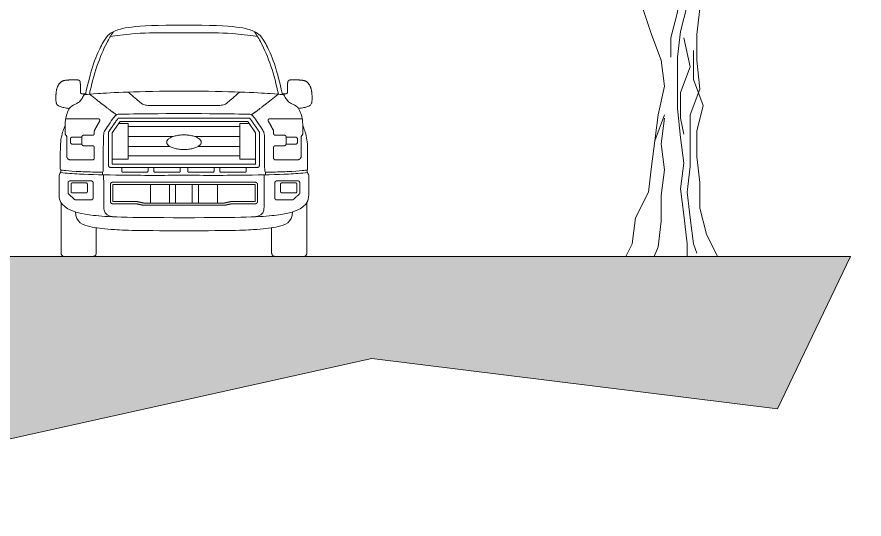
# Model space of a CAD drawing. Header units: millimetres. Extents: x 1962 to 2139, y 841 to 906.
# Drawn here: x 2045.94 to 2052.94, y 883.65 to 887.8 of the extents above; entities that cross this region are included whole.
import ezdxf

# ---------------------------------------------------------------- set-up
doc = ezdxf.new("R2010")
doc.units = ezdxf.units.MM
doc.layers.add('03_Fina', color=7, linetype='Continuous', lineweight=9)

# ---------------------------------------------------------------- blocks, each defined once
blk = doc.blocks.new('vh07-c')
at = {"layer": '03_Fina', "color": 252, "true_color": 0x939598}
for p, q in [((10.2911, 7.2219), (10.2911, 7.1425)), ((12.255, 7.2219), (12.255, 7.1425)), ((10.2911, 7.1425), (10.3046, 7.1244)), ((12.255, 7.1425), (12.2415, 7.1244)), ((10.5994, 6.8301), (10.5994, 6.8071)), ((11.9467, 6.8301), (11.9467, 6.8071))]:
    blk.add_line(p, q, dxfattribs=at)
blk.add_lwpolyline([(11.2731, 6.8964), (11.8656, 6.8964), (11.8656, 7.1543), (11.8003, 7.2488), (11.2731, 7.2488), (10.7458, 7.2488), (10.6805, 7.1543), (10.6805, 6.8964)], close=True, dxfattribs=at)
for points in [[(10.7332, 7.2306), (10.8118, 7.2306), (10.8118, 7.2081), (11.2731, 7.2081), (11.7343, 7.2081), (11.7343, 7.2306), (11.8129, 7.2306)], [(10.8118, 7.2081), (10.8118, 6.9378), (10.6805, 6.9378)], [(11.7343, 7.2081), (11.7343, 6.9378), (11.8656, 6.9378)], [(10.8118, 7.1232), (11.1814, 7.1232)], [(11.7343, 7.1232), (11.3647, 7.1232)], [(10.8118, 7.0411), (11.1578, 7.0411)], [(11.7343, 7.0411), (11.3883, 7.0411)], [(11.7343, 6.9635), (11.2731, 6.9635), (10.8118, 6.9635)], [(10.9964, 6.5743), (10.9964, 6.7274)], [(11.1526, 6.5743), (11.1526, 6.7274)], [(11.204, 6.5743), (11.204, 6.7274)], [(11.3421, 6.5743), (11.3421, 6.7274)], [(11.3935, 6.5743), (11.3935, 6.7274)], [(11.5497, 6.5743), (11.5497, 6.7274)]]:
    blk.add_lwpolyline(points, dxfattribs=at)
for points, knots in [([(10.459, 7.4703), (10.5109, 7.7201), (10.6164, 7.9352), (10.6651, 7.9908), (10.8327, 8.0455), (11.2731, 8.0455)], [0.011551, 0.011551, 0.011551, 0.011551, 1.199733, 2.410651, 3.621569, 3.621569, 3.621569, 3.621569]), ([(10.6895, 7.9907), (10.6697, 7.9605), (10.63, 7.8959), (10.5512, 7.7135), (10.5081, 7.5532), (10.4926, 7.4739)], [0, 0, 0, 0, 0.563, 1.332709, 2.080275, 2.080275, 2.080275, 2.080275]), ([(11.2731, 8.0455), (11.7134, 8.0455), (11.881, 7.9908), (11.9297, 7.9352), (12.0352, 7.7201), (12.0872, 7.4703)], [3.621569, 3.621569, 3.621569, 3.621569, 4.832488, 6.043406, 7.231587, 7.231587, 7.231587, 7.231587]), ([(11.8567, 7.9907), (11.8764, 7.9605), (11.9161, 7.8959), (11.9949, 7.7135), (12.038, 7.5532), (12.0535, 7.4739)], [0, 0, 0, 0, 0.563, 1.332709, 2.080275, 2.080275, 2.080275, 2.080275]), ([(10.2571, 6.8466), (10.2571, 6.8299), (10.2403, 6.8137), (10.2403, 6.7732), (10.2403, 6.6292), (10.2474, 6.5816), (10.3093, 6.5184), (10.4766, 6.4671), (10.7882, 6.453), (11.2731, 6.453)], [-4.494292, -4.494292, -4.494292, -4.494292, -3.85225, -3.210209, -2.568167, -1.926125, -1.284083, -0.642042, 0, 0, 0, 0]), ([(11.2731, 6.8046), (11.1017, 6.802), (10.7749, 6.8032), (10.4162, 6.8104), (10.3047, 6.8209), (10.252, 6.826)], [3.090323, 3.090323, 3.090323, 3.090323, 4.389122, 5.458957, 6.180646, 6.180646, 6.180646, 6.180646]), ([(11.2731, 6.453), (11.7579, 6.453), (12.0695, 6.4671), (12.2368, 6.5184), (12.2988, 6.5816), (12.3058, 6.6292), (12.3058, 6.7732), (12.3058, 6.8137), (12.2891, 6.8299), (12.2891, 6.8466)], [0, 0, 0, 0, 0.642042, 1.284083, 1.926125, 2.568167, 3.210209, 3.85225, 4.494292, 4.494292, 4.494292, 4.494292]), ([(12.2941, 6.826), (12.2415, 6.8209), (12.1299, 6.8104), (11.7712, 6.8032), (11.4444, 6.802), (11.2731, 6.8046)], [0, 0, 0, 0, 0.721689, 1.791524, 3.090323, 3.090323, 3.090323, 3.090323]), ([(11.2731, 6.345), (10.859, 6.345), (10.6389, 6.3564), (10.5031, 6.3722), (10.3772, 6.4123), (10.3772, 6.5004)], [3.289333, 3.289333, 3.289333, 3.289333, 4.385777, 5.482222, 6.578666, 6.578666, 6.578666, 6.578666]), ([(12.1689, 6.5004), (12.1689, 6.4123), (12.0431, 6.3722), (11.9073, 6.3564), (11.6871, 6.345), (11.2731, 6.345)], [0, 0, 0, 0, 1.096444, 2.192889, 3.289333, 3.289333, 3.289333, 3.289333])]:
    blk.add_open_spline(points, degree=3, knots=knots, dxfattribs=at)
for points, degree in [([(11.2731, 7.9819), (11.1567, 7.9819), (11.0514, 7.9819), (10.8214, 7.9765), (10.6638, 7.9499)], 3), ([(11.8824, 7.9499), (11.7247, 7.9765), (11.4947, 7.9819), (11.3894, 7.9819), (11.2731, 7.9819)], 3), ([(11.2731, 7.3135), (11.0664, 7.3135), (10.7414, 7.3088), (10.7211, 7.3077), (10.7079, 7.3022), (10.6743, 7.2565), (10.6274, 7.1864), (10.613, 7.163), (10.6061, 7.1391), (10.6061, 6.8823), (10.6061, 6.844), (10.6029, 6.8291), (10.5915, 6.8291), (10.5579, 6.8291), (10.3656, 6.8355), (10.2657, 6.8454), (10.2507, 6.8468), (10.2507, 6.8556), (10.2507, 6.9459), (10.2507, 7.0439), (10.2571, 7.1151), (10.2743, 7.177), (10.2916, 7.2106), (10.2916, 7.2363), (10.2937, 7.2711), (10.3111, 7.3291), (10.3322, 7.3721), (10.3805, 7.3935), (10.4087, 7.4088), (10.4342, 7.44), (10.4434, 7.468), (10.456, 7.4733), (10.8821, 7.4989), (11.2731, 7.4989)], 3), ([(11.2731, 7.4989), (11.664, 7.4989), (12.0901, 7.4733), (12.1027, 7.468), (12.1119, 7.44), (12.1374, 7.4088), (12.1656, 7.3935), (12.2139, 7.3721), (12.235, 7.3291), (12.2524, 7.2711), (12.2545, 7.2363), (12.2545, 7.2106), (12.2718, 7.177), (12.2891, 7.1151), (12.2954, 7.0439), (12.2954, 6.9459), (12.2954, 6.8556), (12.2954, 6.8468), (12.2804, 6.8454), (12.1805, 6.8355), (11.9882, 6.8291), (11.9546, 6.8291), (11.9432, 6.8291), (11.94, 6.844), (11.94, 6.8823), (11.94, 7.1391), (11.9332, 7.163), (11.9187, 7.1864), (11.8718, 7.2565), (11.8382, 7.3022), (11.825, 7.3077), (11.8047, 7.3088), (11.4797, 7.3135), (11.2731, 7.3135)], 3), ([(10.7149, 7.3044), (10.6547, 7.3455), (10.4926, 7.4739)], 2), ([(10.814, 7.4917), (10.8564, 7.4514), (10.9178, 7.402), (10.9426, 7.3802), (11.0104, 7.3802), (11.2731, 7.3802)], 3), ([(11.2731, 7.3802), (11.5357, 7.3802), (11.6035, 7.3802), (11.6284, 7.402), (11.6897, 7.4514), (11.7321, 7.4917)], 3), ([(11.8312, 7.3044), (11.8914, 7.3455), (12.0535, 7.4739)], 2), ([(10.5629, 7.2716), (10.4292, 7.2716), (10.2956, 7.2716)], 2), ([(10.5337, 7.1756), (10.5549, 7.2139), (10.5762, 7.2523)], 2), ([(10.7247, 7.2701), (10.6884, 7.2176), (10.6522, 7.1652)], 2), ([(11.2731, 7.2761), (11.0049, 7.2761), (10.7368, 7.2761)], 2), ([(11.8093, 7.2761), (11.5412, 7.2761), (11.2731, 7.2761)], 2), ([(11.8939, 7.1652), (11.8577, 7.2176), (11.8215, 7.2701)], 2), ([(12.0125, 7.1756), (11.9912, 7.2139), (11.9699, 7.2523)], 2), ([(11.9832, 7.2716), (12.1169, 7.2716), (12.2505, 7.2716)], 2), ([(10.5321, 7.1485), (10.5321, 7.159), (10.5321, 7.1696)], 2), ([(10.6501, 7.1584), (10.6501, 7.0202), (10.6501, 6.882)], 2), ([(11.8961, 6.882), (11.8961, 7.0202), (11.8961, 7.1584)], 2), ([(12.014, 7.1485), (12.014, 7.159), (12.014, 7.1696)], 2), ([(10.3046, 7.1244), (10.3046, 7.0418), (10.3046, 6.9593)], 2), ([(10.3353, 7.0744), (10.3353, 7.0899), (10.3353, 7.1055)], 2), ([(10.3498, 7.1185), (10.3896, 7.1185), (10.4294, 7.1185)], 2), ([(10.4294, 7.0614), (10.4294, 7.0913), (10.4294, 7.1213)], 2), ([(10.4445, 7.1349), (10.4807, 7.1349), (10.517, 7.1349)], 2), ([(12.1016, 7.1349), (12.0654, 7.1349), (12.0291, 7.1349)], 2), ([(12.1167, 7.0614), (12.1167, 7.0913), (12.1167, 7.1213)], 2), ([(12.1963, 7.1185), (12.1565, 7.1185), (12.1167, 7.1185)], 2), ([(12.2108, 7.0744), (12.2108, 7.0899), (12.2108, 7.1055)], 2), ([(12.2415, 7.1244), (12.2415, 7.0418), (12.2415, 6.9593)], 2), ([(10.4294, 7.0614), (10.3896, 7.0614), (10.3498, 7.0614)], 2), ([(10.517, 7.0478), (10.4807, 7.0478), (10.4445, 7.0478)], 2), ([(10.5321, 6.9448), (10.5321, 6.9895), (10.5321, 7.0342)], 2), ([(12.014, 6.9448), (12.014, 6.9895), (12.014, 7.0342)], 2), ([(12.0291, 7.0478), (12.0654, 7.0478), (12.1016, 7.0478)], 2), ([(12.1167, 7.0614), (12.1565, 7.0614), (12.1963, 7.0614)], 2), ([(10.3359, 6.9312), (10.4265, 6.9312), (10.517, 6.9312)], 2), ([(10.6644, 6.8691), (10.9687, 6.8691), (11.2731, 6.8691)], 2), ([(10.7582, 6.8691), (10.7582, 6.8535), (10.7582, 6.838)], 2), ([(10.9759, 6.838), (10.9759, 6.8535), (10.9759, 6.8691)], 2), ([(11.0241, 6.8691), (11.0241, 6.8535), (11.0241, 6.838)], 2), ([(11.2418, 6.838), (11.2418, 6.8535), (11.2418, 6.8691)], 2), ([(11.2731, 6.8691), (11.5774, 6.8691), (11.8817, 6.8691)], 2), ([(11.3043, 6.838), (11.3043, 6.8535), (11.3043, 6.8691)], 2), ([(11.522, 6.8691), (11.522, 6.8535), (11.522, 6.838)], 2), ([(11.5702, 6.838), (11.5702, 6.8535), (11.5702, 6.8691)], 2), ([(11.7879, 6.8691), (11.7879, 6.8535), (11.7879, 6.838)], 2), ([(12.2102, 6.9312), (12.1197, 6.9312), (12.0291, 6.9312)], 2), ([(10.6093, 6.8069), (10.6093, 6.5531), (10.6093, 6.4972), (10.6453, 6.4692), (10.6886, 6.4604), (10.7088, 6.4596)], 3), ([(10.7692, 6.8281), (10.867, 6.8281), (10.9649, 6.8281)], 2), ([(11.0351, 6.8281), (11.1329, 6.8281), (11.2308, 6.8281)], 2), ([(11.511, 6.8281), (11.4132, 6.8281), (11.3154, 6.8281)], 2), ([(11.7769, 6.8281), (11.6791, 6.8281), (11.5813, 6.8281)], 2), ([(11.9369, 6.8069), (11.9369, 6.5531), (11.9369, 6.4972), (11.9008, 6.4692), (11.8575, 6.4604), (11.8373, 6.4596)], 3), ([(10.3153, 6.6593), (10.3153, 6.7006), (10.3153, 6.7419)], 2), ([(10.3326, 6.7574), (10.4187, 6.7574), (10.5048, 6.7574)], 2), ([(10.3397, 6.6686), (10.3397, 6.6994), (10.3397, 6.7301)], 2), ([(10.3523, 6.7414), (10.4072, 6.7414), (10.4621, 6.7414)], 2), ([(10.4747, 6.7301), (10.4747, 6.6994), (10.4747, 6.6686)], 2), ([(10.5221, 6.7419), (10.5221, 6.6789), (10.5221, 6.616)], 2), ([(10.6645, 6.587), (10.6645, 6.657), (10.6645, 6.7269)], 2), ([(10.6853, 6.587), (10.6853, 6.657), (10.6853, 6.7269)], 2), ([(10.6859, 6.7461), (10.9795, 6.7461), (11.2731, 6.7461)], 2), ([(10.6859, 6.7274), (10.9795, 6.7274), (11.2731, 6.7274)], 2), ([(11.2731, 6.7461), (11.5666, 6.7461), (11.8602, 6.7461)], 2), ([(11.2731, 6.7274), (11.5666, 6.7274), (11.8602, 6.7274)], 2), ([(11.8608, 6.7269), (11.8608, 6.657), (11.8608, 6.587)], 2), ([(11.8816, 6.7269), (11.8816, 6.657), (11.8816, 6.587)], 2), ([(12.024, 6.7419), (12.024, 6.6789), (12.024, 6.616)], 2), ([(12.2135, 6.7574), (12.1274, 6.7574), (12.0414, 6.7574)], 2), ([(12.0714, 6.7301), (12.0714, 6.6994), (12.0714, 6.6686)], 2), ([(12.1938, 6.7414), (12.1389, 6.7414), (12.084, 6.7414)], 2), ([(12.2064, 6.6686), (12.2064, 6.6994), (12.2064, 6.7301)], 2), ([(12.2308, 6.6593), (12.2308, 6.7006), (12.2308, 6.7419)], 2), ([(10.4621, 6.6573), (10.4072, 6.6573), (10.3523, 6.6573)], 2), ([(12.084, 6.6573), (12.1389, 6.6573), (12.1938, 6.6573)], 2), ([(10.3665, 6.6053), (10.3433, 6.6269), (10.3201, 6.6486)], 2), ([(10.5048, 6.6005), (10.4419, 6.6005), (10.379, 6.6005)], 2), ([(10.8792, 6.5865), (10.7826, 6.5865), (10.6859, 6.5865)], 2), ([(10.9393, 6.5743), (10.9143, 6.5798), (10.8893, 6.5854)], 2), ([(11.6568, 6.5854), (11.6318, 6.5798), (11.6068, 6.5743)], 2), ([(11.8602, 6.5865), (11.7636, 6.5865), (11.6669, 6.5865)], 2), ([(12.0414, 6.6005), (12.1043, 6.6005), (12.1671, 6.6005)], 2), ([(12.1797, 6.6053), (12.2028, 6.6269), (12.226, 6.6486)], 2), ([(10.8792, 6.5678), (10.7826, 6.5678), (10.6859, 6.5678)], 2), ([(10.9343, 6.5562), (10.9093, 6.5617), (10.8843, 6.5672)], 2), ([(11.2731, 6.5743), (11.1062, 6.5743), (10.9393, 6.5743)], 2), ([(11.2731, 6.5556), (11.1062, 6.5556), (10.9394, 6.5556)], 2), ([(11.6068, 6.5743), (11.4399, 6.5743), (11.2731, 6.5743)], 2), ([(11.6067, 6.5556), (11.4399, 6.5556), (11.2731, 6.5556)], 2), ([(11.6618, 6.5672), (11.6368, 6.5617), (11.6118, 6.5562)], 2), ([(11.8602, 6.5678), (11.7636, 6.5678), (11.6669, 6.5678)], 2)]:
    blk.add_open_spline(points, degree=degree, dxfattribs=at)
for points, weights, degree, knots in [([(10.3261, 7.356), (10.2299, 7.3681), (10.2134, 7.4017), (10.2134, 7.4594), (10.2199, 7.5314), (10.2571, 7.5829), (10.3046, 7.5921), (10.3799, 7.5921), (10.4137, 7.5921), (10.4173, 7.5604), (10.4175, 7.5112), (10.4175, 7.4891), (10.4175, 7.4826), (10.4219, 7.4779), (10.4281, 7.4779), (10.4389, 7.4779), (10.4497, 7.4779), (10.4605, 7.4779)], [1, 1, 1, 1, 1, 1, 1, 1, 1, 1, 1, 1, 0.804869130294, 0.804869130294, 1, 1, 1, 1], 3, [0.002316, 0.002316, 0.002316, 0.002316, 0.200628, 0.401256, 0.601884, 0.802512, 1.00314, 1.203768, 1.404396, 1.605025, 1.776267, 1.776267, 1.776267, 1.831062, 1.831062, 1.831062, 1.937449, 1.937449, 1.937449, 1.937449]), ([(12.22, 7.356), (12.3162, 7.3681), (12.3327, 7.4017), (12.3327, 7.4594), (12.3262, 7.5314), (12.2891, 7.5829), (12.2415, 7.5921), (12.1662, 7.5921), (12.1324, 7.5921), (12.1288, 7.5604), (12.1286, 7.5112), (12.1286, 7.4891), (12.1286, 7.4826), (12.1242, 7.4779), (12.118, 7.4779), (12.1072, 7.4779), (12.0964, 7.4779), (12.0856, 7.4779)], [1, 1, 1, 1, 1, 1, 1, 1, 1, 1, 1, 1, 0.804869130294, 0.804869130294, 1, 1, 1, 1], 3, [0.002316, 0.002316, 0.002316, 0.002316, 0.200628, 0.401256, 0.601884, 0.802512, 1.00314, 1.203768, 1.404396, 1.605025, 1.776267, 1.776267, 1.776267, 1.831062, 1.831062, 1.831062, 1.937449, 1.937449, 1.937449, 1.937449]), ([(10.5762, 7.2523), (10.5799, 7.259), (10.5756, 7.2653), (10.5712, 7.2716), (10.5629, 7.2716)], [1, 0.873629067569, 1, 0.873629067569, 1], 2, [3.55357711, 3.55357711, 3.55357711, 3.60334384, 3.60334384, 3.65311057, 3.65311057, 3.65311057]), ([(11.9699, 7.2523), (11.9662, 7.259), (11.9706, 7.2653), (11.9749, 7.2716), (11.9832, 7.2716)], [1, 0.873629067569, 1, 0.873629067569, 1], 2, [3.55357711, 3.55357711, 3.55357711, 3.60334384, 3.60334384, 3.65311057, 3.65311057, 3.65311057]), ([(11.4159, 7.0768), (11.4159, 7.1373), (11.2731, 7.1373), (11.1302, 7.1373), (11.1302, 7.0768), (11.1302, 7.0163), (11.2731, 7.0163), (11.4159, 7.0163), (11.4159, 7.0768)], [1, 0.707106781187, 1, 0.707106781187, 1, 0.707106781187, 1, 0.707106781187, 1], 2, [0, 0, 0, 0.285892, 0.285892, 0.571784, 0.571784, 0.857676, 0.857676, 1.143567, 1.143567, 1.143567]), ([(10.2571, 6.5778), (10.2571, 6.3702), (10.2571, 6.1626), (10.2571, 6.1321), (10.2876, 6.1321), (10.4028, 6.1321), (10.518, 6.1321), (10.5485, 6.1321), (10.5485, 6.1626), (10.5485, 6.2454), (10.5485, 6.3689)], [1, 1, 1, 0.707106781187, 1, 1, 1, 0.707106781186, 1, 1, 1], 2, [4.201483, 4.201483, 4.201483, 5.563547, 5.563547, 5.720803, 5.720803, 6.47667, 6.47667, 6.633926, 6.633926, 7.176793, 7.176793, 7.176793]), ([(12.2891, 6.5778), (12.2891, 6.3702), (12.2891, 6.1626), (12.2891, 6.1321), (12.2585, 6.1321), (12.1433, 6.1321), (12.0282, 6.1321), (11.9976, 6.1321), (11.9976, 6.1626), (11.9976, 6.2454), (11.9976, 6.3689)], [1, 1, 1, 0.707106781187, 1, 1, 1, 0.707106781186, 1, 1, 1], 2, [4.201483, 4.201483, 4.201483, 5.563547, 5.563547, 5.720803, 5.720803, 6.47667, 6.47667, 6.633926, 6.633926, 7.176793, 7.176793, 7.176793])]:
    blk.add_rational_spline(points, weights, degree=degree, knots=knots, dxfattribs=at)
for points, weights in [([(10.7368, 7.2761), (10.7289, 7.2761), (10.7247, 7.2701)], [1, 0.873734255129, 1]), ([(11.8215, 7.2701), (11.8173, 7.2761), (11.8093, 7.2761)], [1, 0.873734255129, 1]), ([(10.517, 7.1349), (10.5321, 7.1349), (10.5321, 7.1485)], [1, 0.707106781187, 1]), ([(10.5321, 7.1696), (10.5321, 7.1728), (10.5337, 7.1756)], [1, 0.973444337142, 1]), ([(10.6522, 7.1652), (10.6501, 7.1621), (10.6501, 7.1584)], [1, 0.961762692948, 1]), ([(11.8961, 7.1584), (11.8961, 7.1621), (11.8939, 7.1652)], [1, 0.961762692948, 1]), ([(12.014, 7.1696), (12.014, 7.1728), (12.0125, 7.1756)], [1, 0.973444337142, 1]), ([(12.0291, 7.1349), (12.014, 7.1349), (12.014, 7.1485)], [1, 0.707106781187, 1]), ([(10.3353, 7.1055), (10.3353, 7.1185), (10.3498, 7.1185)], [1, 0.707106781187, 1]), ([(10.3498, 7.0614), (10.3353, 7.0614), (10.3353, 7.0744)], [1, 0.707106781187, 1]), ([(10.4294, 7.1213), (10.4294, 7.1349), (10.4445, 7.1349)], [1, 0.707106781186, 1]), ([(12.1167, 7.1213), (12.1167, 7.1349), (12.1016, 7.1349)], [1, 0.707106781186, 1]), ([(12.2108, 7.1055), (12.2108, 7.1185), (12.1963, 7.1185)], [1, 0.707106781187, 1]), ([(12.1963, 7.0614), (12.2108, 7.0614), (12.2108, 7.0744)], [1, 0.707106781187, 1]), ([(10.4445, 7.0478), (10.4294, 7.0478), (10.4294, 7.0614)], [1, 0.707106781187, 1]), ([(10.5321, 7.0342), (10.5321, 7.0478), (10.517, 7.0478)], [1, 0.707106781186, 1]), ([(12.014, 7.0342), (12.014, 7.0478), (12.0291, 7.0478)], [1, 0.707106781186, 1]), ([(12.1016, 7.0478), (12.1167, 7.0478), (12.1167, 7.0614)], [1, 0.707106781187, 1]), ([(10.3046, 6.9593), (10.3046, 6.9312), (10.3359, 6.9312)], [1, 0.707106781187, 1]), ([(10.517, 6.9312), (10.5321, 6.9312), (10.5321, 6.9448)], [1, 0.707106781187, 1]), ([(12.0291, 6.9312), (12.014, 6.9312), (12.014, 6.9448)], [1, 0.707106781187, 1]), ([(12.2415, 6.9593), (12.2415, 6.9312), (12.2102, 6.9312)], [1, 0.707106781187, 1]), ([(10.6501, 6.882), (10.6501, 6.8691), (10.6644, 6.8691)], [1, 0.707106781187, 1]), ([(11.8817, 6.8691), (11.8961, 6.8691), (11.8961, 6.882)], [1, 0.707106781187, 1]), ([(10.7582, 6.838), (10.7582, 6.8281), (10.7692, 6.8281)], [1, 0.707106781187, 1]), ([(10.9649, 6.8281), (10.9759, 6.8281), (10.9759, 6.838)], [1, 0.707106781187, 1]), ([(11.0241, 6.838), (11.0241, 6.8281), (11.0351, 6.8281)], [1, 0.707106781186, 1]), ([(11.2308, 6.8281), (11.2418, 6.8281), (11.2418, 6.838)], [1, 0.707106781187, 1]), ([(11.3154, 6.8281), (11.3043, 6.8281), (11.3043, 6.838)], [1, 0.707106781187, 1]), ([(11.522, 6.838), (11.522, 6.8281), (11.511, 6.8281)], [1, 0.707106781186, 1]), ([(11.5813, 6.8281), (11.5702, 6.8281), (11.5702, 6.838)], [1, 0.707106781187, 1]), ([(11.7879, 6.838), (11.7879, 6.8281), (11.7769, 6.8281)], [1, 0.707106781187, 1]), ([(10.3153, 6.7419), (10.3153, 6.7574), (10.3326, 6.7574)], [1, 0.707106781187, 1]), ([(10.3397, 6.7301), (10.3397, 6.7414), (10.3523, 6.7414)], [1, 0.707106781187, 1]), ([(10.4621, 6.7414), (10.4747, 6.7414), (10.4747, 6.7301)], [1, 0.707106781187, 1]), ([(10.5048, 6.7574), (10.5221, 6.7574), (10.5221, 6.7419)], [1, 0.707106781187, 1]), ([(10.6645, 6.7269), (10.6645, 6.7461), (10.6859, 6.7461)], [1, 0.707106781187, 1]), ([(10.6853, 6.7269), (10.6853, 6.7274), (10.6859, 6.7274)], [1, 0.707106781076, 1]), ([(11.8602, 6.7461), (11.8816, 6.7461), (11.8816, 6.7269)], [1, 0.707106781187, 1]), ([(11.8602, 6.7274), (11.8608, 6.7274), (11.8608, 6.7269)], [1, 0.707106781076, 1]), ([(12.0414, 6.7574), (12.024, 6.7574), (12.024, 6.7419)], [1, 0.707106781187, 1]), ([(12.084, 6.7414), (12.0714, 6.7414), (12.0714, 6.7301)], [1, 0.707106781187, 1]), ([(12.2064, 6.7301), (12.2064, 6.7414), (12.1938, 6.7414)], [1, 0.707106781187, 1]), ([(12.2308, 6.7419), (12.2308, 6.7574), (12.2135, 6.7574)], [1, 0.707106781187, 1]), ([(10.3201, 6.6486), (10.3153, 6.6531), (10.3153, 6.6593)], [1, 0.92773577085, 1]), ([(10.3523, 6.6573), (10.3397, 6.6573), (10.3397, 6.6686)], [1, 0.707106781187, 1]), ([(10.4747, 6.6686), (10.4747, 6.6573), (10.4621, 6.6573)], [1, 0.707106781187, 1]), ([(12.0714, 6.6686), (12.0714, 6.6573), (12.084, 6.6573)], [1, 0.707106781187, 1]), ([(12.1938, 6.6573), (12.2064, 6.6573), (12.2064, 6.6686)], [1, 0.707106781187, 1]), ([(12.226, 6.6486), (12.2308, 6.6531), (12.2308, 6.6593)], [1, 0.92773577085, 1]), ([(10.379, 6.6005), (10.3716, 6.6005), (10.3665, 6.6053)], [1, 0.919927124339, 1]), ([(10.5221, 6.616), (10.5221, 6.6005), (10.5048, 6.6005)], [1, 0.707106781187, 1]), ([(10.6859, 6.5678), (10.6645, 6.5678), (10.6645, 6.587)], [1, 0.707106781187, 1]), ([(10.6859, 6.5865), (10.6853, 6.5865), (10.6853, 6.587)], [1, 0.707106781216, 1]), ([(10.8893, 6.5854), (10.8843, 6.5865), (10.8792, 6.5865)], [1, 0.992693220356, 1]), ([(11.6669, 6.5865), (11.6618, 6.5865), (11.6568, 6.5854)], [1, 0.992693220356, 1]), ([(11.8816, 6.587), (11.8816, 6.5678), (11.8602, 6.5678)], [1, 0.707106781187, 1]), ([(11.8608, 6.587), (11.8608, 6.5865), (11.8602, 6.5865)], [1, 0.707106781216, 1]), ([(12.024, 6.616), (12.024, 6.6005), (12.0414, 6.6005)], [1, 0.707106781187, 1]), ([(12.1671, 6.6005), (12.1745, 6.6005), (12.1797, 6.6053)], [1, 0.919927124339, 1]), ([(10.8843, 6.5672), (10.8818, 6.5678), (10.8792, 6.5678)], [1, 0.992693220356, 1]), ([(10.9394, 6.5556), (10.9368, 6.5556), (10.9343, 6.5562)], [1, 0.992693220356, 1]), ([(11.6118, 6.5562), (11.6093, 6.5556), (11.6067, 6.5556)], [1, 0.992693220356, 1]), ([(11.6669, 6.5678), (11.6643, 6.5678), (11.6618, 6.5672)], [1, 0.992693220356, 1])]:
    blk.add_rational_spline(points, weights, degree=2, dxfattribs=at)
blk = doc.blocks.new('ar25-14')
at = {"layer": '03_Fina', "color": 252, "true_color": 0x939598}
for points in [[(23157.7, 13529.7), (23011.1, 13419.9), (22919.4, 13273.3), (22919.4, 13126.8), (22956.1, 12980.3), (22937.8, 12833.8), (22937.8, 12687.3), (22919.4, 12540.8), (22864.4, 12375.9), (22882.8, 12211.1), (22827.8, 12064.6), (22827.8, 11918.1), (22882.8, 11771.5), (22864.4, 11625), (22864.4, 11478.5), (22827.8, 11332), (22809.5, 11185.5), (22809.5, 10892.4), (22827.8, 10727.6), (22846.1, 10581.1), (22827.8, 10434.6), (22846.1, 10288), (22864.4, 10123.2), (22864.4, 10050)], [(23872.4, 13236.7), (23817.4, 13090.2), (23725.8, 12943.7), (23634.2, 12797.2), (23487.6, 12669), (23359.3, 12522.4), (23249.3, 12375.9), (23139.4, 12229.4), (23011.1, 12082.9), (22919.4, 11936.4), (22919.4, 11625), (22937.8, 11460.2), (22919.4, 11313.7), (22919.4, 11167.2), (22937.8, 11002.3), (22882.8, 10855.8), (22882.8, 10562.8), (22864.4, 10416.3), (22882.8, 10269.7), (22901.1, 10123.2), (22919.4, 10068.3)], [(22662.9, 12925.4), (22791.1, 12778.8), (22809.5, 12632.3), (22846.1, 12485.8), (22846.1, 12339.3), (22827.8, 12192.8), (22827.8, 12027.9), (22791.1, 11881.4), (22809.5, 11734.9), (22827.8, 11588.4), (22809.5, 11441.9), (22772.8, 11295.4), (22772.8, 11185.5)], [(22681.2, 10709.3), (22681.2, 10709.3), (22681.2, 10709.3), (22681.2, 10709.3), (22681.2, 10709.3), (22699.5, 10855.8), (22736.2, 11020.6), (22717.8, 11167.2), (22662.9, 11313.7), (22607.9, 11478.5), (22552.9, 11625), (22534.6, 11771.5), (22479.6, 11918.1), (22461.3, 12064.6), (22387.9, 12211.1), (22333, 12339.3)], [(22846.1, 11295.4), (22882.8, 11130.5), (22827.8, 10984), (22827.8, 10837.5), (22846.1, 10745.9)], [(22901.1, 11222.1), (22901.1, 11057.3), (22956.1, 10910.7), (22919.4, 10764.2), (22919.4, 10617.7), (22937.8, 10471.2), (22937.8, 10324.7), (22974.4, 10178.2), (23038.6, 10050)], [(22736.2, 10855.8), (22681.2, 10709.3), (22662.9, 10562.8), (22644.5, 10416.3), (22571.2, 10269.7), (22552.9, 10123.2), (22516.2, 10050)], [(22736.2, 10837.5), (22717.8, 10691), (22736.2, 10544.5), (22717.8, 10397.9), (22717.8, 10251.4), (22699.5, 10104.9), (22677.5, 10050)]]:
    blk.add_lwpolyline(points, dxfattribs=at)

msp = doc.modelspace()

# ---------------------------------------------------------------- hatches: boundary and pattern name
at = {"layer": '03_Fina', "true_color": 0x000000}
h = msp.add_hatch(dxfattribs=at)
h.set_pattern_fill('ANSI36', color=18, scale=0.07)
h.set_pattern_definition([(45, (120.63216, -636.99232), (0.117865862, 0.432174826), [0.555625, -0.111125, 0, -0.111125])])
h.paths.add_polyline_path([(2029.3896, 885.8218), (2023.3745, 885.8218), (2024.3086, 884.766), (2027.0608, 884.4746), (2028.2519, 884.5634), (2029.0963, 883.6519), (2033.0822, 884.8335), (2034.028, 883.8544), (2041.189, 884.9011), (2045.0085, 884.1223), (2048.8691, 884.9787), (2052.2229, 884.5627), (2052.8259, 885.8218), (2045.6146, 885.8218)])

# ---------------------------------------------------------------- linework, layer by layer
at = {"layer": '03_Fina'}
for p, q in [((2045.6146, 885.8218), (2052.8259, 885.8218)), ((2052.2229, 884.5627), (2052.8259, 885.8218)), ((2045.0085, 884.1223), (2048.8691, 884.9787)), ((2048.8691, 884.9787), (2052.2229, 884.5627))]:
    msp.add_line(p, q, dxfattribs=at)

# ---------------------------------------------------------------- block references
at = {"xscale": 0.00145176185831019, "yscale": 0.00145176185831019, "zscale": 0.00145176185831019}
msp.add_blockref('ar25-14', (2018.2813, 871.2316), dxfattribs=at)
msp.add_blockref('vh07-c', (2036.0436, 879.6897))

doc.saveas('drawing.dxf')
